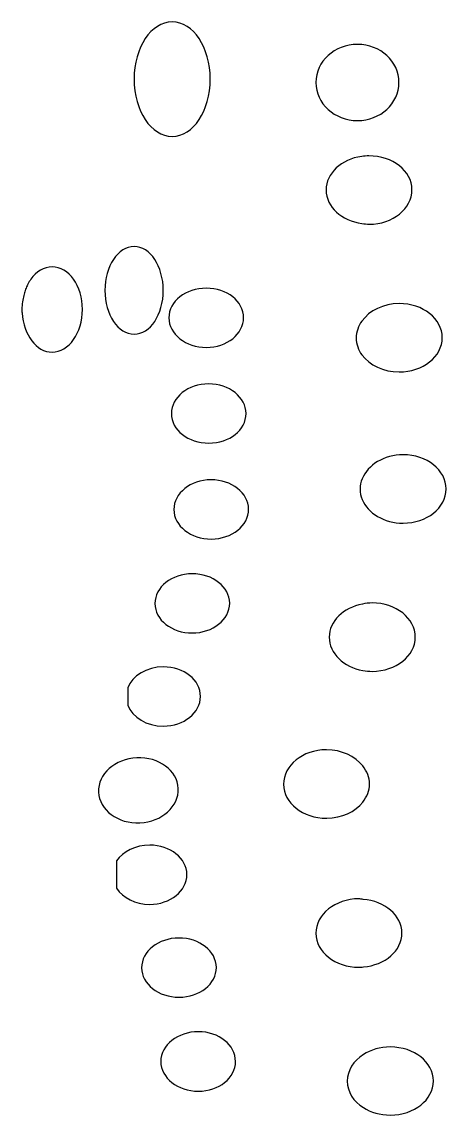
# Model space of a CAD drawing. Header units: centimetres. Extents: x -13.4 to 13.4, y -13.4 to 13.3.
# Drawn here: x 11.931 to 13.194, y 10.005 to 13.256 of the extents above; entities that cross this region are included whole.
import ezdxf

# ---------------------------------------------------------------- set-up
doc = ezdxf.new("R2010")
doc.units = ezdxf.units.CM
doc.header["$MEASUREMENT"] = 0
doc.layers.add('Layer 1', color=7, linetype='Continuous')

msp = doc.modelspace()

# ---------------------------------------------------------------- linework, layer by layer
at = {"layer": 'Layer 1', "color": 222, "lineweight": 25}
for points, knots in [([(12.37879, 13.25636), (12.44149, 13.25636), (12.49206, 13.18009), (12.49206, 13.08603), (12.49206, 13.08603), (12.49206, 12.99198), (12.44143, 12.9157), (12.37879, 12.9157), (12.37879, 12.9157), (12.31609, 12.9157), (12.26551, 12.99197), (12.26551, 13.08603), (12.26551, 13.08603), (12.26551, 13.18008), (12.31607, 13.25636), (12.37879, 13.25636)], [0, 0, 0, 0, 0.2, 0.2, 0.2, 0.2, 0.4, 0.4, 0.4, 0.4, 0.6, 0.6, 0.6, 0.6, 1, 1, 1, 1]), ([(12.93028, 13.18939), (12.99851, 13.18939), (13.05348, 13.13882), (13.05348, 13.07612), (13.05348, 13.07612), (13.05348, 13.01342), (12.99852, 12.96285), (12.93028, 12.96285), (12.93028, 12.96285), (12.86205, 12.96285), (12.80626, 13.01342), (12.80626, 13.07612), (12.80626, 13.07612), (12.80626, 13.13882), (12.86205, 13.18939), (12.93028, 13.18939)], [0, 0, 0, 0, 0.2, 0.2, 0.2, 0.2, 0.4, 0.4, 0.4, 0.4, 0.6, 0.6, 0.6, 0.6, 1, 1, 1, 1]), ([(12.96417, 12.85784), (13.0349, 12.85797), (13.09223, 12.81306), (13.09233, 12.75697), (13.09233, 12.75697), (13.09233, 12.70088), (13.03574, 12.65458), (12.965, 12.65444), (12.965, 12.65444), (12.95762, 12.65443), (12.95051, 12.65598), (12.9435, 12.65692), (12.9435, 12.65692), (12.883, 12.66496), (12.83699, 12.7059), (12.83684, 12.75614), (12.83684, 12.75614), (12.83684, 12.80638), (12.88221, 12.84798), (12.94267, 12.85619), (12.94267, 12.85619), (12.94968, 12.85719), (12.95676, 12.85783), (12.96417, 12.85784)], [0, 0, 0, 0, 0.1428571, 0.1428571, 0.1428571, 0.1428571, 0.2857143, 0.2857143, 0.2857143, 0.2857143, 0.4285714, 0.4285714, 0.4285714, 0.4285714, 0.5714286, 0.5714286, 0.5714286, 0.5714286, 0.7142857, 0.7142857, 0.7142857, 0.7142857, 1, 1, 1, 1]), ([(12.26551, 12.58829), (12.31346, 12.58829), (12.35233, 12.52957), (12.35233, 12.45765), (12.35233, 12.45765), (12.35233, 12.38573), (12.31346, 12.32784), (12.26551, 12.32784), (12.26551, 12.32784), (12.21756, 12.32784), (12.17869, 12.38573), (12.17869, 12.45765), (12.17869, 12.45765), (12.17869, 12.52957), (12.21756, 12.58829), (12.26551, 12.58829)], [0, 0, 0, 0, 0.2, 0.2, 0.2, 0.2, 0.4, 0.4, 0.4, 0.4, 0.6, 0.6, 0.6, 0.6, 1, 1, 1, 1]), ([(12.02159, 12.52793), (12.07133, 12.52793), (12.11171, 12.4715), (12.11171, 12.40143), (12.11171, 12.40143), (12.11171, 12.33135), (12.07137, 12.2741), (12.02159, 12.2741), (12.02159, 12.2741), (11.97436, 12.2741), (11.93622, 12.32567), (11.93229, 12.39068), (11.93229, 12.39068), (11.93203, 12.39316), (11.93147, 12.39561), (11.93147, 12.39812), (11.93147, 12.39812), (11.93147, 12.39869), (11.93146, 12.39921), (11.93147, 12.39977), (11.93147, 12.39977), (11.93146, 12.40033), (11.93147, 12.40086), (11.93147, 12.40142), (11.93147, 12.40142), (11.93147, 12.40905), (11.93221, 12.41649), (11.93311, 12.42374), (11.93311, 12.42374), (11.93401, 12.4302), (11.93573, 12.43665), (11.93724, 12.44276), (11.93724, 12.44276), (11.93788, 12.4452), (11.93819, 12.44782), (11.93891, 12.4502), (11.93891, 12.4502), (11.93962, 12.45278), (11.94052, 12.45515), (11.9414, 12.45764), (11.9414, 12.45764), (11.94309, 12.46247), (11.94512, 12.4672), (11.94719, 12.4717), (11.94719, 12.4717), (11.94806, 12.47347), (11.94878, 12.47496), (11.94968, 12.47666), (11.94968, 12.47666), (11.95225, 12.48171), (11.95492, 12.4862), (11.95795, 12.49072), (11.95795, 12.49072), (11.97426, 12.51359), (11.99671, 12.52793), (12.02162, 12.52793), (12.02162, 12.52793), (12.02162, 12.52793), (12.02159, 12.52793), (12.02159, 12.52793)], [0, 0, 0, 0, 0.0625, 0.0625, 0.0625, 0.0625, 0.125, 0.125, 0.125, 0.125, 0.1875, 0.1875, 0.1875, 0.1875, 0.25, 0.25, 0.25, 0.25, 0.3125, 0.3125, 0.3125, 0.3125, 0.375, 0.375, 0.375, 0.375, 0.4375, 0.4375, 0.4375, 0.4375, 0.5, 0.5, 0.5, 0.5, 0.5625, 0.5625, 0.5625, 0.5625, 0.625, 0.625, 0.625, 0.625, 0.6875, 0.6875, 0.6875, 0.6875, 0.75, 0.75, 0.75, 0.75, 0.8125, 0.8125, 0.8125, 0.8125, 0.875, 0.875, 0.875, 0.875, 1, 1, 1, 1]), ([(12.48048, 12.46427), (12.5418, 12.46439), (12.59119, 12.42528), (12.59127, 12.37663), (12.59127, 12.37663), (12.59127, 12.32804), (12.54175, 12.28828), (12.48048, 12.28816), (12.48048, 12.28816), (12.4192, 12.28804), (12.36893, 12.32804), (12.36886, 12.37663), (12.36886, 12.37663), (12.36886, 12.42529), (12.4192, 12.46416), (12.48048, 12.46427)], [0, 0, 0, 0, 0.2, 0.2, 0.2, 0.2, 0.4, 0.4, 0.4, 0.4, 0.6, 0.6, 0.6, 0.6, 1, 1, 1, 1]), ([(13.05429, 12.41879), (13.12503, 12.41892), (13.18229, 12.37318), (13.18245, 12.31709), (13.18245, 12.31709), (13.18245, 12.26093), (13.12503, 12.21553), (13.05429, 12.21539), (13.05429, 12.21539), (13.00674, 12.2153), (12.96567, 12.2354), (12.9435, 12.26583), (12.9435, 12.26583), (12.93269, 12.28071), (12.92623, 12.29784), (12.92614, 12.31627), (12.92614, 12.31627), (12.92614, 12.33469), (12.9327, 12.35178), (12.9435, 12.36671), (12.9435, 12.36671), (12.9656, 12.39722), (13.00675, 12.41871), (13.05429, 12.4188), (13.05429, 12.4188), (13.05429, 12.4188), (13.05429, 12.41879), (13.05429, 12.41879)], [0, 0, 0, 0, 0.125, 0.125, 0.125, 0.125, 0.25, 0.25, 0.25, 0.25, 0.375, 0.375, 0.375, 0.375, 0.5, 0.5, 0.5, 0.5, 0.625, 0.625, 0.625, 0.625, 0.75, 0.75, 0.75, 0.75, 1, 1, 1, 1]), ([(12.48709, 12.17984), (12.54837, 12.17996), (12.59864, 12.13996), (12.59871, 12.09137), (12.59871, 12.09137), (12.59871, 12.04281), (12.54917, 12.00384), (12.48792, 12.00373), (12.48792, 12.00373), (12.42664, 12.00361), (12.37638, 12.04278), (12.3763, 12.09137), (12.3763, 12.09137), (12.3763, 12.13996), (12.42582, 12.17972), (12.48709, 12.17984)], [0, 0, 0, 0, 0.2, 0.2, 0.2, 0.2, 0.4, 0.4, 0.4, 0.4, 0.6, 0.6, 0.6, 0.6, 1, 1, 1, 1]), ([(13.06587, 11.969), (13.13661, 11.96913), (13.19393, 11.92339), (13.19403, 11.8673), (13.19403, 11.8673), (13.19403, 11.81114), (13.13661, 11.76574), (13.06587, 11.7656), (13.06587, 11.7656), (13.00903, 11.76549), (12.96106, 11.79531), (12.94433, 11.83588), (12.94433, 11.83588), (12.9402, 11.84584), (12.93772, 11.85625), (12.93772, 11.8673), (12.93772, 11.8673), (12.9377, 11.87829), (12.94023, 11.88792), (12.94433, 11.89789), (12.94433, 11.89789), (12.96097, 11.93862), (13.00899, 11.96889), (13.06587, 11.969)], [0, 0, 0, 0, 0.1428571, 0.1428571, 0.1428571, 0.1428571, 0.2857143, 0.2857143, 0.2857143, 0.2857143, 0.4285714, 0.4285714, 0.4285714, 0.4285714, 0.5714286, 0.5714286, 0.5714286, 0.5714286, 0.7142857, 0.7142857, 0.7142857, 0.7142857, 1, 1, 1, 1]), ([(12.49454, 11.89459), (12.55582, 11.89471), (12.60607, 11.85554), (12.60616, 11.80695), (12.60616, 11.80695), (12.60616, 11.75839), (12.55664, 11.7186), (12.49537, 11.71848), (12.49537, 11.71848), (12.43409, 11.71836), (12.3839, 11.75753), (12.38375, 11.80612), (12.38375, 11.80612), (12.38375, 11.85471), (12.43321, 11.89447), (12.49455, 11.89459), (12.49455, 11.89459), (12.49455, 11.89459), (12.49454, 11.89459), (12.49454, 11.89459)], [0, 0, 0, 0, 0.1666667, 0.1666667, 0.1666667, 0.1666667, 0.3333333, 0.3333333, 0.3333333, 0.3333333, 0.5, 0.5, 0.5, 0.5, 0.6666667, 0.6666667, 0.6666667, 0.6666667, 1, 1, 1, 1]), ([(12.43831, 11.61512), (12.49959, 11.61523), (12.54984, 11.57607), (12.54993, 11.52748), (12.54993, 11.52748), (12.54993, 11.47889), (12.49957, 11.43913), (12.43831, 11.43901), (12.43831, 11.43901), (12.37703, 11.4389), (12.32766, 11.47806), (12.32751, 11.52665), (12.32751, 11.52665), (12.32751, 11.57524), (12.37697, 11.615), (12.43831, 11.61512)], [0, 0, 0, 0, 0.2, 0.2, 0.2, 0.2, 0.4, 0.4, 0.4, 0.4, 0.6, 0.6, 0.6, 0.6, 1, 1, 1, 1]), ([(12.97409, 11.52831), (13.04482, 11.52844), (13.10215, 11.4827), (13.10225, 11.42661), (13.10225, 11.42661), (13.10225, 11.37052), (13.04482, 11.32505), (12.97409, 11.32491), (12.97409, 11.32491), (12.96417, 11.32489), (12.9553, 11.32566), (12.94598, 11.32739), (12.94598, 11.32739), (12.88908, 11.33761), (12.84602, 11.37835), (12.84594, 11.42661), (12.84594, 11.42661), (12.84594, 11.47487), (12.8883, 11.5145), (12.94516, 11.525), (12.94516, 11.525), (12.95445, 11.5267), (12.96418, 11.52829), (12.9741, 11.52831), (12.9741, 11.52831), (12.9741, 11.52831), (12.97409, 11.52831), (12.97409, 11.52831)], [0, 0, 0, 0, 0.125, 0.125, 0.125, 0.125, 0.25, 0.25, 0.25, 0.25, 0.375, 0.375, 0.375, 0.375, 0.5, 0.5, 0.5, 0.5, 0.625, 0.625, 0.625, 0.625, 0.75, 0.75, 0.75, 0.75, 1, 1, 1, 1]), ([(12.35232, 11.33814), (12.41359, 11.33825), (12.46304, 11.29909), (12.46311, 11.2505), (12.46311, 11.2505), (12.46311, 11.20191), (12.41357, 11.16215), (12.35232, 11.16203), (12.35232, 11.16203), (12.30269, 11.16192), (12.26082, 11.18826), (12.24649, 11.22404), (12.24649, 11.22404), (12.24649, 11.22404), (12.24649, 11.27613), (12.24649, 11.27613), (12.24649, 11.27613), (12.26067, 11.31184), (12.3025, 11.33805), (12.35232, 11.33814)], [0, 0, 0, 0, 0.1666667, 0.1666667, 0.1666667, 0.1666667, 0.3333333, 0.3333333, 0.3333333, 0.3333333, 0.5, 0.5, 0.5, 0.5, 0.6666667, 0.6666667, 0.6666667, 0.6666667, 1, 1, 1, 1]), ([(12.83767, 11.09174), (12.88335, 11.09182), (12.92324, 11.07226), (12.94598, 11.04378), (12.94598, 11.04378), (12.95846, 11.02811), (12.9658, 11.00991), (12.96582, 10.99004), (12.96582, 10.99004), (12.96582, 10.9701), (12.95845, 10.95201), (12.94598, 10.9363), (12.94598, 10.9363), (12.92334, 10.90773), (12.88417, 10.88843), (12.8385, 10.88834), (12.8385, 10.88834), (12.76772, 10.88821), (12.71044, 10.93312), (12.71034, 10.98921), (12.71034, 10.98921), (12.71034, 11.0453), (12.76689, 11.0916), (12.83767, 11.09174)], [0, 0, 0, 0, 0.1428571, 0.1428571, 0.1428571, 0.1428571, 0.2857143, 0.2857143, 0.2857143, 0.2857143, 0.4285714, 0.4285714, 0.4285714, 0.4285714, 0.5714286, 0.5714286, 0.5714286, 0.5714286, 0.7142857, 0.7142857, 0.7142857, 0.7142857, 1, 1, 1, 1]), ([(12.27377, 11.06777), (12.33917, 11.07074), (12.39454, 11.03024), (12.39697, 10.97682), (12.39697, 10.97682), (12.3994, 10.92339), (12.34827, 10.87726), (12.28287, 10.87429), (12.28287, 10.87429), (12.21747, 10.87132), (12.1621, 10.91264), (12.15967, 10.96607), (12.15967, 10.96607), (12.15724, 11.0195), (12.20837, 11.0648), (12.27377, 11.06777)], [0, 0, 0, 0, 0.2, 0.2, 0.2, 0.2, 0.4, 0.4, 0.4, 0.4, 0.6, 0.6, 0.6, 0.6, 1, 1, 1, 1]), ([(12.31181, 10.80814), (12.37309, 10.80825), (12.42251, 10.76909), (12.4226, 10.7205), (12.4226, 10.7205), (12.4226, 10.67194), (12.37308, 10.63215), (12.31181, 10.63203), (12.31181, 10.63203), (12.2689, 10.63195), (12.23208, 10.65155), (12.21342, 10.67999), (12.21342, 10.67999), (12.21342, 10.67999), (12.21342, 10.76102), (12.21342, 10.76102), (12.21342, 10.76102), (12.23216, 10.78885), (12.26919, 10.80807), (12.31181, 10.80815), (12.31181, 10.80815), (12.31181, 10.80815), (12.31181, 10.80814), (12.31181, 10.80814)], [0, 0, 0, 0, 0.1428571, 0.1428571, 0.1428571, 0.1428571, 0.2857143, 0.2857143, 0.2857143, 0.2857143, 0.4285714, 0.4285714, 0.4285714, 0.4285714, 0.5714286, 0.5714286, 0.5714286, 0.5714286, 0.7142857, 0.7142857, 0.7142857, 0.7142857, 1, 1, 1, 1]), ([(12.93441, 10.64856), (12.93877, 10.64857), (12.94254, 10.64729), (12.94681, 10.64691), (12.94681, 10.64691), (13.0115, 10.64187), (13.06247, 10.5995), (13.06257, 10.54686), (13.06257, 10.54686), (13.06257, 10.49422), (13.0123, 10.45124), (12.94764, 10.44599), (12.94764, 10.44599), (12.94337, 10.44565), (12.93875, 10.44517), (12.93441, 10.44516), (12.93441, 10.44516), (12.86363, 10.44503), (12.80635, 10.48994), (12.80625, 10.54603), (12.80625, 10.54603), (12.80625, 10.60212), (12.86357, 10.64842), (12.93441, 10.64856)], [0, 0, 0, 0, 0.1428571, 0.1428571, 0.1428571, 0.1428571, 0.2857143, 0.2857143, 0.2857143, 0.2857143, 0.4285714, 0.4285714, 0.4285714, 0.4285714, 0.5714286, 0.5714286, 0.5714286, 0.5714286, 0.7142857, 0.7142857, 0.7142857, 0.7142857, 1, 1, 1, 1]), ([(12.39863, 10.53198), (12.45991, 10.53209), (12.51016, 10.49293), (12.51025, 10.44434), (12.51025, 10.44434), (12.51025, 10.39575), (12.46073, 10.35599), (12.39946, 10.35587), (12.39946, 10.35587), (12.33818, 10.35576), (12.28798, 10.39492), (12.28784, 10.44351), (12.28784, 10.44351), (12.28784, 10.4921), (12.3373, 10.53186), (12.39864, 10.53198), (12.39864, 10.53198), (12.39864, 10.53198), (12.39863, 10.53198), (12.39863, 10.53198)], [0, 0, 0, 0, 0.1666667, 0.1666667, 0.1666667, 0.1666667, 0.3333333, 0.3333333, 0.3333333, 0.3333333, 0.5, 0.5, 0.5, 0.5, 0.6666667, 0.6666667, 0.6666667, 0.6666667, 1, 1, 1, 1]), ([(12.4565, 10.25334), (12.51778, 10.25345), (12.56711, 10.21346), (12.5673, 10.16487), (12.5673, 10.16487), (12.5673, 10.11621), (12.51784, 10.07652), (12.4565, 10.0764), (12.4565, 10.0764), (12.39523, 10.07629), (12.34497, 10.11621), (12.34488, 10.16487), (12.34488, 10.16487), (12.34488, 10.21346), (12.39524, 10.25322), (12.4565, 10.25334)], [0, 0, 0, 0, 0.2, 0.2, 0.2, 0.2, 0.4, 0.4, 0.4, 0.4, 0.6, 0.6, 0.6, 0.6, 1, 1, 1, 1]), ([(13.02784, 10.20787), (13.09858, 10.208), (13.15584, 10.16309), (13.156, 10.107), (13.156, 10.107), (13.156, 10.05091), (13.09858, 10.0054), (13.02784, 10.0053), (13.02784, 10.0053), (12.99751, 10.00525), (12.96959, 10.01372), (12.94764, 10.02762), (12.94764, 10.02762), (12.91832, 10.04618), (12.8998, 10.07412), (12.89968, 10.10617), (12.89968, 10.10617), (12.89968, 10.13821), (12.91842, 10.16687), (12.94764, 10.18555), (12.94764, 10.18555), (12.96952, 10.19951), (12.99751, 10.20782), (13.02784, 10.20787)], [0, 0, 0, 0, 0.1428571, 0.1428571, 0.1428571, 0.1428571, 0.2857143, 0.2857143, 0.2857143, 0.2857143, 0.4285714, 0.4285714, 0.4285714, 0.4285714, 0.5714286, 0.5714286, 0.5714286, 0.5714286, 0.7142857, 0.7142857, 0.7142857, 0.7142857, 1, 1, 1, 1])]:
    msp.add_open_spline(points, degree=3, knots=knots, dxfattribs=at)

doc.saveas('drawing.dxf')
